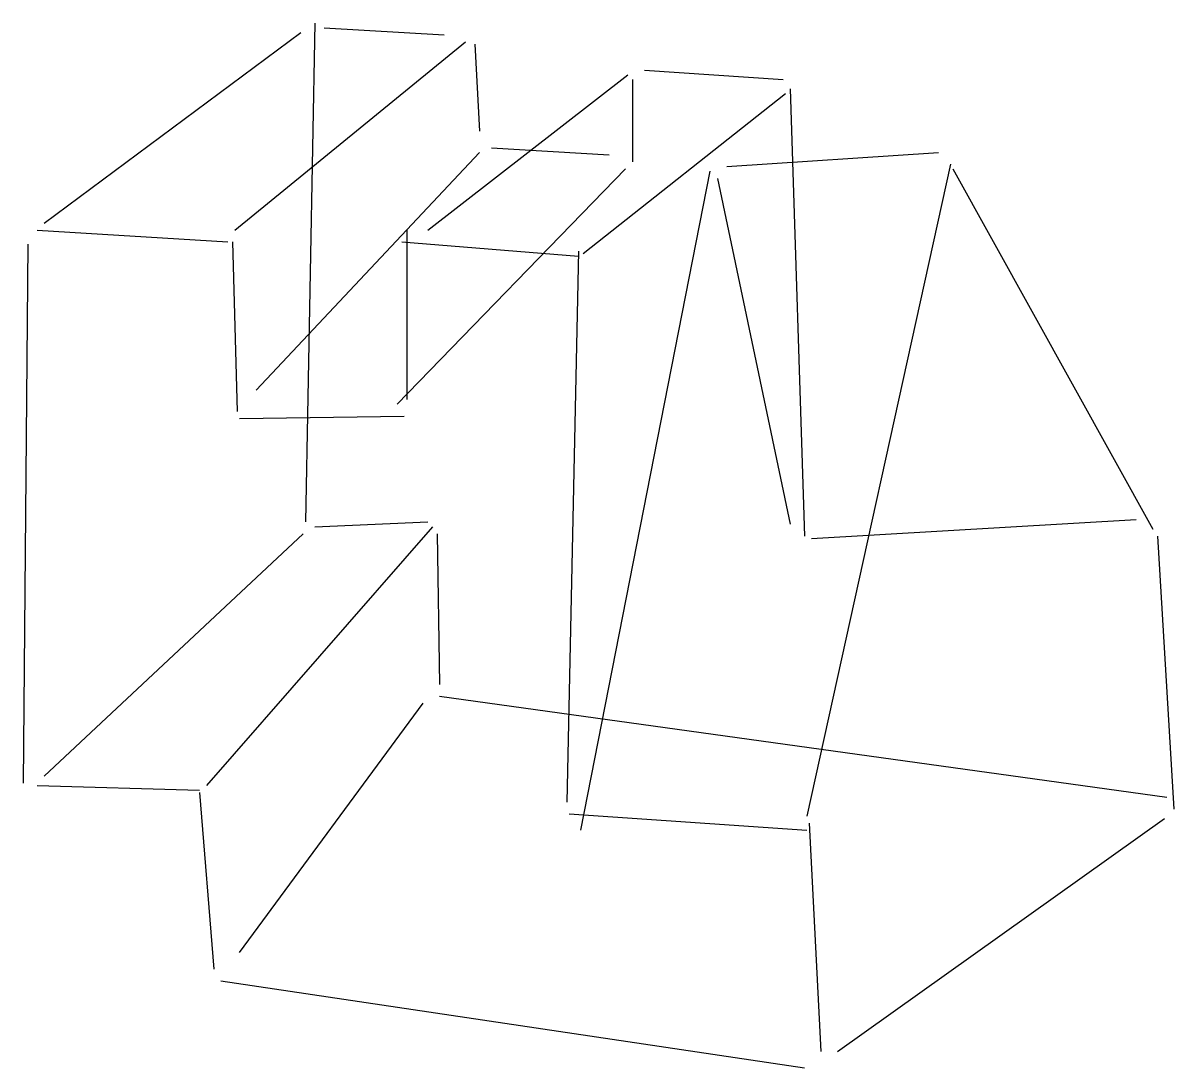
# Model space of a CAD drawing. Header units: metres. Extents: x -145 to 65, y -292 to -101.
import ezdxf

# ---------------------------------------------------------------- set-up
doc = ezdxf.new("R2010")
doc.units = ezdxf.units.M

msp = doc.modelspace()

# ---------------------------------------------------------------- linework, layer by layer
at = {"color": 0, "linetype": 'CONTINUOUS'}
for p, q in [((-91.688565, -100.792902), (-93.409069, -191.979653)), ((-141.153076, -137.353628), (-94.269322, -102.513407)), ((-89.96806, -101.653155), (-68.031625, -102.943533)), ((-106.312855, -138.644006), (-64.160489, -104.233912)), ((-62.439984, -104.664038), (-61.579732, -120.578707)), ((-71.042508, -138.644006), (-34.481782, -110.255678)), ((-33.62153, -111.115931), (-33.62153, -126.170347)), ((-31.470899, -109.395426), (-6.093454, -111.115931)), ((-4.803076, -112.836435), (-2.222319, -194.56041)), ((-42.65418, -142.945268), (-5.663328, -113.696688)), ((-59.429101, -123.58959), (-37.922792, -124.879968)), ((-102.441719, -167.892587), (-61.579732, -124.449842)), ((-16.416483, -127.030599), (22.294874, -124.449842)), ((-76.634148, -170.473344), (-34.911909, -127.460726)), ((-43.084306, -248.326183), (-19.427366, -127.890852)), ((24.445505, -126.600473), (-1.792192, -245.745426)), ((24.875631, -127.460726), (61.436356, -193.270032)), ((-18.136987, -129.18123), (-4.803076, -192.409779)), ((-142.443454, -138.644006), (-107.603233, -140.794637)), ((-74.913644, -138.644006), (-74.913644, -169.613091)), ((-106.742981, -140.794637), (-105.882729, -171.763722)), ((-75.773896, -140.794637), (-43.514432, -143.375394)), ((-144.163959, -141.224763), (-145.024211, -239.723659)), ((-43.514432, -142.515142), (-45.665063, -243.164669)), ((-105.452603, -173.054101), (-75.34377, -172.623975)), ((-70.182256, -192.839905), (-111.474369, -240.153785)), ((-91.688565, -192.839905), (-71.042508, -191.979653)), ((-0.93194, -194.990536), (58.425473, -191.549527)), ((-141.153076, -238.433281), (-93.839196, -194.130284)), ((-69.322003, -194.130284), (-68.891877, -221.65836)), ((62.296609, -194.56041), (65.307492, -244.455047)), ((-68.891877, -223.808991), (64.017114, -242.304416)), ((-105.452603, -270.692744), (-71.90276, -225.099369)), ((-142.443454, -240.153785), (-112.764748, -241.014038)), ((-112.764748, -241.444164), (-110.183991, -273.703628)), ((-45.234937, -245.3153), (-1.792192, -248.326183)), ((-1.362066, -247.035804), (0.788565, -288.758044)), ((3.799448, -288.758044), (63.586987, -246.175552)), ((-108.893612, -275.854259), (-2.222319, -291.768927))]:
    msp.add_line(p, q, dxfattribs=at)

doc.saveas('drawing.dxf')
